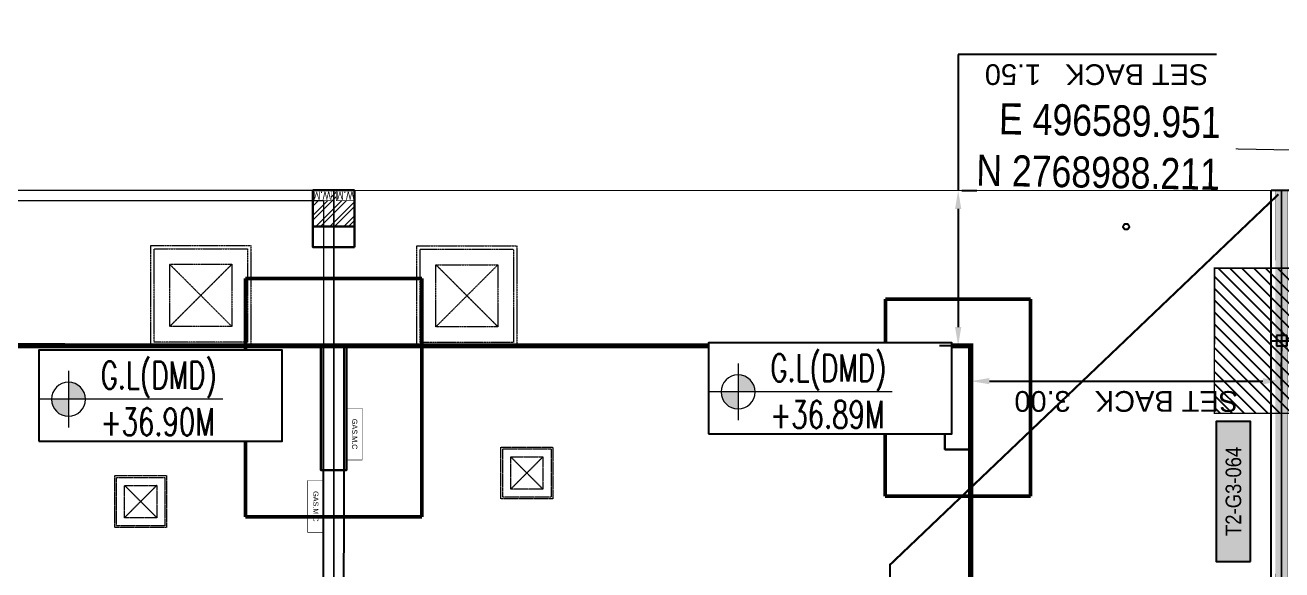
# Model space of a CAD drawing. Header units: centimetres. Extents: x -6122352 to 7132207, y -1694241 to 1947892.
# Drawn here: x 189148 to 201279, y -88145 to -82889 of the extents above; entities that cross this region are included whole.
import ezdxf
from ezdxf.enums import TextEntityAlignment as Align

# ---------------------------------------------------------------- set-up
doc = ezdxf.new("R2010")
doc.units = ezdxf.units.CM
doc.header["$MEASUREMENT"] = 0
doc.header["$PDMODE"] = 66
doc.header["$PDSIZE"] = 100
for name, pattern in [('2. HG-ST XR COL 3A (5V 7V 9V 11V - GF (4M & 5D-E)$0$HIDDEN', [0.375, 0.25, -0.125]), ('23585-XR-AR-END-SETTING OUT PLAN$0$HIDDEN', [0.375, 0.25, -0.125]), ('DASHED2', [0.375, 0.25, -0.125]), ('XR-AR-END-SETTING OUT PLAN$0$23261-XR-AR-SI-GF$0$HIDDEN', [0.375, 0.25, -0.125])]:
    doc.linetypes.add(name, pattern=pattern)
for name, color, linetype in [('00-MI-DIM', 7, 'Continuous'), ('23585-XR-AR-BOUNDARY WALLS AND SETBACKS$0$setback', 7, 'XR-AR-END-SETTING OUT PLAN$0$23261-XR-AR-SI-GF$0$HIDDEN'), ('23585-XR-AR-END-ANNO-GF$0$XR-END-GROUND FLOOR PLAN$0$XR-MIDDLE-GROUND FLOOR PLAN$0$-LPG-CABINET', 6, 'Continuous'), ('23585-XR-AR-MID-ANNO-GF$0$945-4P-1-101-GROUND FLOOR PLAN$0$XR-MIDDLE-GROUND FLOOR PLAN$0$XR-MIDDLE-GROUND FLOOR PLAN$0$-LPG-CABINET', 6, 'Continuous'), ('@MI-FOOTINGS', 7, 'Continuous'), ('@MI-REF LAYER', 7, 'Continuous'), ('@MI-TYPE-02', 6, 'Continuous'), ('B_TH_8', 7, 'Continuous'), ('PANEL-TAGS', 7, 'Continuous'), ('S-DIMENSION', 251, 'Continuous'), ('XR-AR-MID-SETTING OUT FOR MASTER$0$23585-XR-AR-MID-GROUND FLOOR$0$GS-HATCH-FLOOR TILE', 251, 'Continuous'), ('XREF1$0$S-LEVELS', 2, 'Continuous'), ('XREF1$0$TYPICAL NEW PROFILE', 3, 'Continuous')]:
    doc.layers.add(name, color=color, linetype=linetype)
for name, color, linetype, lineweight, true_color in [('08-Compound Wall-2', 6, 'Continuous', 25, 0xff00ff), ('08-Compound Wall-4', 7, 'Continuous', 25, 0xff4405), ('23585-XR-AR-DAMAC PLOT LIMITS$0$1-End units', 7, 'Continuous', 5, 0xf8991e)]:
    doc.layers.add(name, color=color, linetype=linetype, lineweight=lineweight, true_color=true_color)
for name, color, linetype, lineweight in [('23585-XR-AR-DAMAC PLOT LIMITS$0$1-Mid units', 41, 'Continuous', 5), ('23585-XR-AR-END-ANNO-GF$0$XR-END-GROUND FLOOR PLAN$0$XR-MIDDLE-GROUND FLOOR PLAN$0$S-ANNO-TXT', 3, 'Continuous', 25), ('23585-XR-AR-END-SETTING OUT PLAN$0$A-FLOR-UNDR', 8, '23585-XR-AR-END-SETTING OUT PLAN$0$HIDDEN', 5), ('23585-XR-AR-MID-ANNO-GF$0$945-4P-1-101-GROUND FLOOR PLAN$0$XR-MIDDLE-GROUND FLOOR PLAN$0$XR-MIDDLE-GROUND FLOOR PLAN$0$S-ANNO-TXT', 3, 'Continuous', 25), ('@ Foundations', 4, 'DASHED2', 50), ('A-ANNO-TEXT', 3, 'Continuous', 25), ('A-FLOR-XREF', 7, 'Continuous', 9), ('A-WALL', 7, 'Continuous', 30), ('A-WALL-PATT', 8, 'Continuous', 5), ('XR-AR-END-SETTING OUT PLAN$0$23585-XR-AR-END-GROUND FLOOR$0$S-COLS', 51, 'Continuous', 40), ('XR-AR-END-SETTING OUT PLAN$0$23585-XR-AR-END-GROUND FLOOR$0$S-COLS-PATT', 8, 'Continuous', 5), ('XR-AR-MID-SETTING OUT FOR MASTER$0$23585-XR-AR-MID-GROUND FLOOR$0$A-FLOR-PATT', 8, 'Continuous', 5), ('XR-AR-MID-SETTING OUT FOR MASTER$0$23585-XR-AR-MID-GROUND FLOOR$0$S-COLS', 51, 'Continuous', 40), ('XR-END-GROUND FLOOR PLAN$0$XR-END-GROUND FLOOR PLAN$0$A-FLOR-PATT_EXT', 8, 'Continuous', 5), ('XR-END-GROUND FLOOR PLAN$0$XR-MIDDLE TYPE 2-GROUND FLOOR PLAN$0$XR-MIDDLE-GROUND FLOOR PLAN$0$-DR-RW', 6, 'Continuous', 5), ('XR-END-GROUND FLOOR PLAN$0$XR-MIDDLE TYPE 2-GROUND FLOOR PLAN$0$XR-MIDDLE-GROUND FLOOR PLAN$0$S-ANNO-TXT', 3, 'Continuous', 25), ('XREF1$0$36-TAGLVL', 23, 'Continuous', 9)]:
    doc.layers.add(name, color=color, linetype=linetype, lineweight=lineweight)
doc.styles.add('23585-XR-AR-END-ANNO-GF$0$SDC-TEXT', font='arial.ttf')
doc.styles.add('23585-XR-AR-MID-ANNO-GF$0$SDC-TEXT', font='arial.ttf')
doc.styles.add('Gen-Text', font='arial.ttf', dxfattribs={"height": 2.5})
doc.styles.add('JWC BHQ 3.00', font='swissc.ttf', dxfattribs={"height": 3})
doc.styles.add('PANELTAG_STYLE', font='arial.ttf')
doc.styles.add('Schueco-BEMSTIL', font='isocpeur.ttf', dxfattribs={"width": 0.9})
doc.styles.get("Standard").update_dxf_attribs({"font": 'arial.ttf'})
doc.styles.add('XR-END-GROUND FLOOR PLAN$0$XR-MIDDLE TYPE 2-GROUND FLOOR PLAN$0$XR-MIDDLE-GROUND FLOOR PLAN$0$Arial_1', font='arial.ttf', dxfattribs={"height": 0.002951})
doc.styles.add('XREF1$0$DLT_TEXT', font='romans.shx', dxfattribs={"width": 0.7})
doc.dimstyles.new('Dim Arrow Ann', dxfattribs={"dimtxt": 2.5, "dimasz": 3, "dimexe": 1.5, "dimexo": 1.5, "dimgap": 1, "dimtad": 1, "dimdec": 0, "dimlfac": 1000, "dimzin": 0, "dimdsep": 46, "dimtxsty": 'Gen-Text', "dimblk": 'ARCHTICK', "dimcen": 0, "dimclrd": 7, "dimclre": 7, "dimclrt": 7, "dimadec": 0, "dimazin": 0, "dimtfac": 1, "dimtdec": 0, "dimtofl": 0, "dimtmove": 2, "dimatfit": 3, "dimfxl": 1, "dimtolj": 1, "dimtzin": 0, "dimlwd": 0, "dimlwe": 0, "dimarcsym": 0})
doc.dimstyles.new('MI- JWC-TXT-2.5 MM', dxfattribs={"dimscale": 1.5, "dimtxt": 2.5, "dimasz": 1, "dimexe": 2, "dimexo": 1, "dimgap": 1, "dimtad": 1, "dimdec": 0, "dimdsep": 46, "dimtxsty": 'Schueco-BEMSTIL', "dimblk": 'OPEN30', "dimcen": 0, "dimdle": 2, "dimclrd": 140, "dimclre": 8, "dimclrt": 40, "dimadec": 0, "dimazin": 2, "dimtfac": 1, "dimtdec": 0, "dimtix": 1, "dimtmove": 2, "dimatfit": 3, "dimldrblk": 'OPEN', "dimfxl": 2, "dimlwd": -1, "dimlwe": -1, "dimarcsym": 0})
doc.dimstyles.get("Standard").update_dxf_attribs({"dimtxt": 5, "dimasz": 0.5, "dimexe": 0.18, "dimexo": 0.0625, "dimgap": 0.09, "dimtad": 0, "dimtih": 1, "dimtoh": 1, "dimdec": 0, "dimzin": 0, "dimdsep": 46, "dimtxsty": 'Standard', "dimcen": 0.09, "dimadec": 0, "dimazin": 0, "dimtfac": 1, "dimtdec": 0, "dimtofl": 0, "dimtmove": 0, "dimatfit": 3, "dimfxl": 1, "dimtolj": 1, "dimtzin": 0, "dimarcsym": 0})

# ---------------------------------------------------------------- blocks, each defined once
blk = doc.blocks.new('23585-XR-AR-BOUNDARY WALLS AND SETBACKS')
at = {"layer": '08-Compound Wall-2'}
for points in [[(496590.019, 2768988.285), (496589.951, 2768988.211), (496589.884, 2768988.137)], [(496545.294, 2768939.474), (496562.916, 2768923.328), (496568.964, 2768929.929), (496573.017, 2768934.352), (496577.071, 2768938.776), (496581.124, 2768943.2), (496585.177, 2768947.624), (496589.231, 2768952.047), (496593.284, 2768956.471), (496597.338, 2768960.895), (496601.391, 2768965.319), (496607.505, 2768971.991), (496589.884, 2768988.137)]]:
    blk.add_lwpolyline(points, dxfattribs=at)
at = {"layer": '23585-XR-AR-BOUNDARY WALLS AND SETBACKS$0$setback', "ltscale": 40, "const_width": 0.05}
blk.add_lwpolyline([(496603.408, 2768971.812), (496589.03, 2768984.986), (496584.876, 2768980.452), (496580.822, 2768976.028), (496576.769, 2768971.604), (496572.715, 2768967.18), (496568.662, 2768962.756), (496564.608, 2768958.333), (496560.555, 2768953.909), (496556.502, 2768949.485), (496552.448, 2768945.061), (496548.292, 2768940.525), (496562.669, 2768927.352), (496566.825, 2768931.888), (496570.879, 2768936.311), (496574.932, 2768940.735), (496578.986, 2768945.159), (496583.039, 2768949.583), (496587.093, 2768954.007), (496591.146, 2768958.43), (496595.199, 2768962.854), (496599.253, 2768967.278)], close=True, dxfattribs=at)
blk = doc.blocks.new('A$C9d9485f6')
at = {"layer": 'A-ANNO-TEXT', "rotation": 312.4881850805905}
blk.add_blockref('23585-XR-AR-BOUNDARY WALLS AND SETBACKS', (-2377088.535, -1504219.252), dxfattribs=at)
blk = doc.blocks.new('23585-XR-AR-DAMAC PLOT LIMITS')
at = {"layer": '23585-XR-AR-DAMAC PLOT LIMITS$0$1-End units', "color": 251, "true_color": 0x636466}
for points in [[(496607.646, 2768971.998), (496589.951, 2768988.211), (496596.133, 2768994.958), (496613.828, 2768978.744)], [(496601.465, 2768965.251), (496583.77, 2768981.465), (496589.951, 2768988.211), (496607.646, 2768971.998)]]:
    blk.add_lwpolyline(points, close=True, dxfattribs=at)
at = {"layer": '23585-XR-AR-DAMAC PLOT LIMITS$0$1-Mid units', "color": 251, "true_color": 0x636466}
blk.add_lwpolyline([(496597.411, 2768960.828), (496579.716, 2768977.041), (496583.77, 2768981.465), (496601.465, 2768965.251)], close=True, dxfattribs=at)
blk = doc.blocks.new('A$Cf093b529')
at = {"layer": 'A-ANNO-TEXT'}
blk.add_blockref('23585-XR-AR-DAMAC PLOT LIMITS', (-495391.99, -2768603.442), dxfattribs=at)
blk = doc.blocks.new('_ArchTick')
at = {"color": 0, "linetype": 'ByBlock', "const_width": 0.15}
blk.add_lwpolyline([(-0.5, -0.5), (0.5, 0.5)], dxfattribs=at)
blk = doc.blocks.new('A$Cd086fac5')
at = {"color": 1, "true_color": 0xeb0000, "const_width": 0.008}
blk.add_lwpolyline([(45.148, 0), (39.148, 0), (33.148, 0), (27.148, 0), (21.148, 0), (15.148, 0), (9.148, 0), (0.001, 0), (0, 24), (9.148, 24), (15.148, 24), (21.148, 24), (27.148, 24), (33.148, 24), (39.148, 24), (45.148, 24), (54.298, 24), (54.298, 0)], close=True, dxfattribs=at)
blk = doc.blocks.new('A$Ceb9e94c1')
at = {"color": 1, "true_color": 0xeb0000, "const_width": 0.003, "elevation": 0}
blk.add_lwpolyline([(57.15, 0), (51.15, 0), (45.15, 0), (39.15, 0), (33.15, 0), (27.15, 0), (21.15, 0), (15.15, 0), (9.15, 0), (0, 0), (0, 24), (9.15, 24), (15.15, 24), (21.15, 24), (27.15, 24), (33.15, 24), (39.15, 24), (45.15, 24), (51.15, 24), (57.15, 24), (66.302, 24), (66.303, 0)], close=True, dxfattribs=at)
blk = doc.blocks.new('XREF1$0$LVL  ATTR')
at = {"color": 7}
blk.add_wipeout([(-0.337, 0.384), (1.897, 0.384), (1.897, -0.45), (-0.337, -0.45)], dxfattribs=at)
at = {"layer": 'XREF1$0$36-TAGLVL', "extrusion": (-4.88814e-07, 1.40652e-17, 1)}
h = blk.add_hatch(color=252, dxfattribs=at)
h.paths.add_polyline_path([(-0.065, 0.156, 0.414214), (-0.222, 0), (-0.065, 0)])
h.paths.add_polyline_path([(0.091, 0), (-0.065, 0), (-0.065, -0.156, 0.414214)])
for p, q in [((-0.065, -0.26), (-0.065, 0.26)), ((1.351, 0, 0), (-0.325, 0, 0))]:
    blk.add_line(p, q, dxfattribs=at)
blk.add_circle((-0.065, 0, 0), 0.156, dxfattribs=at)
at = {"layer": 'XREF1$0$S-LEVELS', "color": 1}
blk.add_lwpolyline([(-0.337, 0.384), (1.897, 0.384), (1.897, -0.45), (-0.337, -0.45)], close=True, dxfattribs=at)
at = {"layer": 'XREF1$0$TYPICAL NEW PROFILE', "color": 3, "style": 'XREF1$0$DLT_TEXT', "width": 0.7}
for tag, p in [('+0.00M', (0.241, 0.067, 0)), ('S.S.L', (0.241, -0.345, 0))]:
    blk.add_attdef(tag, p, '', height=0.25, dxfattribs=at)
blk = doc.blocks.new('*D441')
at = {"color": 0, "lineweight": -2, "transparency": 16777216}
for p, q in [((494371.067, 2767862.189), (494371.067, 2767862.52)), ((494374.067, 2767862.227), (494374.067, 2767862.52)), ((494373.887, 2767862.34), (494371.247, 2767862.34))]:
    blk.add_line(p, q, dxfattribs=at)
at = {"color": 0, "transparency": 16777216}
for points in [[(494371.247, 2767862.37), (494371.247, 2767862.31), (494371.067, 2767862.34)], [(494373.887, 2767862.37), (494373.887, 2767862.31), (494374.067, 2767862.34)]]:
    blk.add_solid(points, dxfattribs=at)
at = {"layer": 'Defpoints', "color": 0, "transparency": 16777216}
for p in [(494371.067, 2767862.34), (494371.067, 2767862.127), (494374.067, 2767862.164)]:
    blk.add_point(p, dxfattribs=at)
at = {"color": 0, "transparency": 16777216, "insert": (494372.567, 2767862.533), "char_height": 0.2, "attachment_point": 5}
blk.add_mtext('\\A1;SET BACK   3.00', dxfattribs=at)
blk = doc.blocks.new('*D449')
at = {"color": 0, "lineweight": -2, "transparency": 16777216}
for p, q in [((494320.231, 2767861.579, 0), (494320.231, 2767862.055, 0)), ((494317.231, 2767861.916, 0), (494317.231, 2767861.695, 0)), ((494320.051, 2767861.875, 0), (494317.411, 2767861.875, 0))]:
    blk.add_line(p, q, dxfattribs=at)
at = {"color": 0, "transparency": 16777216}
for points in [[(494317.411, 2767861.905, 0), (494317.411, 2767861.845, 0), (494317.231, 2767861.875, 0)], [(494320.051, 2767861.905, 0), (494320.051, 2767861.845, 0), (494320.231, 2767861.875, 0)]]:
    blk.add_solid(points, dxfattribs=at)
at = {"layer": 'Defpoints', "color": 0, "transparency": 16777216}
for p in [(494317.231, 2767861.979, 0), (494317.231, 2767861.875, 0), (494320.231, 2767861.517, 0)]:
    blk.add_point(p, dxfattribs=at)
at = {"color": 0, "transparency": 16777216, "insert": (494318.731, 2767862.069, 0), "char_height": 0.2, "attachment_point": 5}
blk.add_mtext('\\A1;SET BACK   3.00', dxfattribs=at)
blk = doc.blocks.new('*D451')
at = {"color": 0, "lineweight": -2, "transparency": 16777216}
for p, q in [((494320.293, 2767861.534), (494320.533, 2767861.534)), ((494320.353, 2767860.214), (494320.353, 2767861.354)), ((494320.318, 2767860.034), (494320.173, 2767860.034)), ((494320.353, 2767858.723), (494320.353, 2767860.034)), ((494317.86, 2767858.723), (494320.353, 2767858.723))]:
    blk.add_line(p, q, dxfattribs=at)
at = {"color": 0, "transparency": 16777216}
for points in [[(494320.323, 2767861.354), (494320.383, 2767861.354), (494320.353, 2767861.534)], [(494320.323, 2767860.214), (494320.383, 2767860.214), (494320.353, 2767860.034)]]:
    blk.add_solid(points, dxfattribs=at)
at = {"layer": 'Defpoints', "color": 0, "transparency": 16777216}
for p in [(494320.231, 2767861.534), (494320.353, 2767861.534), (494320.381, 2767860.034)]:
    blk.add_point(p, dxfattribs=at)
at = {"color": 0, "transparency": 16777216, "insert": (494319.017, 2767858.916), "char_height": 0.2, "attachment_point": 5}
blk.add_mtext('\\A1;SET BACK   1.50', dxfattribs=at)
blk = doc.blocks.new('_Open30')
at = {"color": 0, "linetype": 'ByBlock', "lineweight": -2}
for p, q in [((-1, 0.27), (0, 0)), ((0, 0), (-1, -0.27)), ((0, 0), (-1, 0))]:
    blk.add_line(p, q, dxfattribs=at)
blk = doc.blocks.new('*D1252')
at = {"layer": '00-MI-DIM', "color": 8, "transparency": 16777216}
for p, q in [((436895, -149271), (438991, -149272)), ((436887, -197272), (438982, -197272))]:
    blk.add_line(p, q, dxfattribs=at)
at = {"layer": '00-MI-DIM', "color": 140, "transparency": 16777216}
blk.add_line((438782, -197172), (438791, -149372), dxfattribs=at)
at = {"layer": 'Defpoints', "color": 0, "transparency": 16777216}
for p in [(436795, -149271), (438791, -149272), (436787, -197272)]:
    blk.add_point(p, dxfattribs=at)
at = {"layer": '00-MI-DIM', "color": 140, "transparency": 16777216, "xscale": 100, "yscale": 100, "zscale": 100}
for p, rotation in [((438791, -149272), 89.98973417893167), ((438782, -197272), 269.9897341789317)]:
    blk.add_blockref('_Open30', p, dxfattribs=dict(at, rotation=rotation))
at = {"layer": '00-MI-DIM', "color": 40, "transparency": 16777216, "insert": (438561, -173272), "char_height": 250, "attachment_point": 5, "rotation": 89.9897, "style": 'Schueco-BEMSTIL'}
blk.add_mtext('48000', dxfattribs=at)
blk = doc.blocks.new('_Open')
at = {"color": 0, "linetype": 'ByBlock', "lineweight": -2}
for p, q in [((-1, 0.2), (0, 0)), ((-1, -0.2), (0, 0)), ((0, 0), (-1, 0))]:
    blk.add_line(p, q, dxfattribs=at)
blk = doc.blocks.new('T2-FOOTING PLAN')
at = {"layer": '@MI-FOOTINGS', "transparency": 33554679}
h = blk.add_hatch(dxfattribs=at)
h.set_pattern_fill('ANSI31', color=8, scale=650)
h.paths.add_polyline_path([(-700, 650), (700, 650), (700, -650), (-700, -650)])
at = {"layer": '@MI-FOOTINGS', "color": 160, "true_color": 0x3340f0, "const_width": 15}
blk.add_lwpolyline([(-700, 650), (700, 650), (700, -650), (-700, -650)], close=True, dxfattribs=at)
at = {"layer": '@MI-FOOTINGS', "color": 30}
blk.add_point((0, 0), dxfattribs=at)
blk = doc.blocks.new('XR-AR-END-SETTING OUT PLAN$0$23585-XR-AR-END-GROUND FLOOR$0$A$C75a8815d')
at = {"layer": 'XR-AR-END-SETTING OUT PLAN$0$23585-XR-AR-END-GROUND FLOOR$0$S-COLS', "color": 252, "lineweight": 30}
for points in [[(6025, -4000), (6025, -2800), (6275, -2800), (6275, -4000)], [(0, -4000), (0, -3000), (250, -3000), (250, -4000)], [(5950, -4950), (6350, -4950), (6350, -5150), (5950, -5150)]]:
    blk.add_lwpolyline(points, close=True, dxfattribs=at)
blk = doc.blocks.new('23585-XR-AR-END-SETTING OUT PLAN$0$MH-800')
at = {"ltscale": 5}
for p, q in [((-294, -651), (306, -51)), ((-294, -51), (306, -651))]:
    blk.add_line(p, q, dxfattribs=at)
for points in [[(-477, 132), (-477, -833), (488, -833), (488, 132)], [(-444, 99), (-444, -801), (456, -801), (456, 99)], [(-294, -51), (-294, -651), (306, -651), (306, -51)]]:
    blk.add_lwpolyline(points, close=True, dxfattribs=at)
blk = doc.blocks.new('A$Cb2291f53')
blk.add_wipeout([(-200, 0), (200, 0), (200, 350), (-200, 350)])
at = {"layer": 'A-WALL-PATT'}
h = blk.add_hatch(dxfattribs=at)
h.set_pattern_fill('ANSI32', color=252, scale=10)
h.set_pattern_definition([(45, (-9150, -4e-08), (-67.3519, 67.3519), []), (45, (-9105.1, -4e-08), (-67.3519, 67.3519), [])])
h.paths.add_polyline_path([(-200, 350), (-200, 100), (-25, 100), (-25, 0), (25, 0), (25, 100), (200, 100), (200, 350)])
at = {"layer": 'A-WALL'}
blk.add_lwpolyline([(-200, 0), (200, 0), (200, 350), (-200, 350)], close=True, dxfattribs=at)
at = {"layer": 'XR-END-GROUND FLOOR PLAN$0$XR-END-GROUND FLOOR PLAN$0$A-FLOR-PATT_EXT'}
blk.add_line((100, 0), (-100, 0), dxfattribs=at)
at = {"layer": 'XR-END-GROUND FLOOR PLAN$0$XR-MIDDLE TYPE 2-GROUND FLOOR PLAN$0$XR-MIDDLE-GROUND FLOOR PLAN$0$-DR-RW', "ltscale": 100, "const_width": 5}
for points in [[(-200, 0), (-200, 100), (-25, 100), (-25, 0)], [(25, 0), (25, 100), (200, 100), (200, 0)]]:
    blk.add_lwpolyline(points, close=True, dxfattribs=at)
at = {"layer": 'XR-END-GROUND FLOOR PLAN$0$XR-MIDDLE TYPE 2-GROUND FLOOR PLAN$0$XR-MIDDLE-GROUND FLOOR PLAN$0$S-ANNO-TXT', "style": 'XR-END-GROUND FLOOR PLAN$0$XR-MIDDLE TYPE 2-GROUND FLOOR PLAN$0$XR-MIDDLE-GROUND FLOOR PLAN$0$Arial_1', "width": 0.8}
for p in [(-112, 52), (113, 52)]:
    blk.add_text('W.M', height=75, dxfattribs=at).set_placement(p, align=Align.MIDDLE)
blk = doc.blocks.new('XR-AR-END-SETTING OUT PLAN')
at = {"layer": '08-Compound Wall-4', "ltscale": 100}
blk.add_lwpolyline([(9050, 5500), (9050, 1500), (9250, 1500), (9250, 5500)], dxfattribs=at)
at = {"layer": '23585-XR-AR-END-ANNO-GF$0$XR-END-GROUND FLOOR PLAN$0$XR-MIDDLE-GROUND FLOOR PLAN$0$-LPG-CABINET', "ltscale": 100, "const_width": 5}
blk.add_lwpolyline([(9025, 2603), (9025, 2103), (8875, 2103), (8875, 2603)], close=True, dxfattribs=at)
at = {"layer": '23585-XR-AR-END-SETTING OUT PLAN$0$A-FLOR-UNDR', "color": 8, "ltscale": 100, "xscale": -0.5182770836547854, "yscale": 0.5182770836547854, "zscale": 0.5182770836547854, "rotation": 270.0000009865863}
blk.add_blockref('23585-XR-AR-END-SETTING OUT PLAN$0$MH-800', (7467, 2725, 0), dxfattribs=at)
at = {"layer": '23585-XR-AR-END-SETTING OUT PLAN$0$A-FLOR-UNDR', "color": 8, "ltscale": 100, "xscale": -1, "rotation": 270.0000009865863}
blk.add_blockref('23585-XR-AR-END-SETTING OUT PLAN$0$MH-800', (8215, 1012), dxfattribs=at)
at = {"layer": 'XR-AR-END-SETTING OUT PLAN$0$23585-XR-AR-END-GROUND FLOOR$0$S-COLS-PATT', "color": 8}
blk.add_blockref('XR-AR-END-SETTING OUT PLAN$0$23585-XR-AR-END-GROUND FLOOR$0$A$C75a8815d', (3000, 5500), dxfattribs=at)
at = {"layer": '23585-XR-AR-END-ANNO-GF$0$XR-END-GROUND FLOOR PLAN$0$XR-MIDDLE-GROUND FLOOR PLAN$0$S-ANNO-TXT', "style": '23585-XR-AR-END-ANNO-GF$0$SDC-TEXT'}
blk.add_text('GAS.M.C', height=50, rotation=90, dxfattribs=at).set_placement((8947, 2353), align=Align.MIDDLE)
at = {"layer": 'A-FLOR-XREF'}
blk.add_blockref('A$Cb2291f53', (9150, 0), dxfattribs=at)
blk = doc.blocks.new('END UNIT')
at = {"xscale": 0.001, "yscale": 0.001, "zscale": 0.001}
blk.add_blockref('XR-AR-END-SETTING OUT PLAN', (-9.15, 0), dxfattribs=at)
blk = doc.blocks.new('XR-AR-MID-SETTING OUT FOR MASTER$0$23585-XR-AR-MID-GROUND FLOOR$0$945-4P-1-101-GROUND FLOOR PLAN$0$XR-MIDDLE-CAR PARK HATCH')
at = {"layer": 'XR-AR-MID-SETTING OUT FOR MASTER$0$23585-XR-AR-MID-GROUND FLOOR$0$A-FLOR-PATT'}
blk.add_lwpolyline([(9250, 100), (9250, 5500), (15050, 5503), (15050, 100)], close=True, dxfattribs=at)
blk = doc.blocks.new('XR-AR-MID-SETTING OUT FOR MASTER$0$23585-XR-AR-MID-GROUND FLOOR$0$A$C08698786')
at = {"layer": 'XR-AR-MID-SETTING OUT FOR MASTER$0$23585-XR-AR-MID-GROUND FLOOR$0$S-COLS', "color": 252, "lineweight": 30}
blk.add_lwpolyline([(-200, 550), (200, 550), (200, 350), (-200, 350)], close=True, dxfattribs=at)
blk = doc.blocks.new('XR-AR-MID-SETTING OUT FOR MASTER')
at = {"layer": '23585-XR-AR-MID-ANNO-GF$0$945-4P-1-101-GROUND FLOOR PLAN$0$XR-MIDDLE-GROUND FLOOR PLAN$0$XR-MIDDLE-GROUND FLOOR PLAN$0$-LPG-CABINET', "ltscale": 100, "const_width": 5}
blk.add_lwpolyline([(250, 3300), (250, 2800), (100, 2800), (100, 3300)], close=True, dxfattribs=at)
at = {"layer": '08-Compound Wall-4', "ltscale": 100}
blk.add_blockref('XR-AR-MID-SETTING OUT FOR MASTER$0$23585-XR-AR-MID-GROUND FLOOR$0$945-4P-1-101-GROUND FLOOR PLAN$0$XR-MIDDLE-CAR PARK HATCH', (-9150, 0), dxfattribs=at)
at = {"layer": '23585-XR-AR-END-SETTING OUT PLAN$0$A-FLOR-UNDR', "color": 8, "ltscale": 100, "xscale": -0.5182770836547854, "yscale": 0.5182770836547854, "zscale": 0.5182770836547854, "rotation": 270.0000009865863}
blk.add_blockref('23585-XR-AR-END-SETTING OUT PLAN$0$MH-800', (2045, 3001, 0), dxfattribs=at)
at = {"layer": '23585-XR-AR-END-SETTING OUT PLAN$0$A-FLOR-UNDR', "color": 8, "ltscale": 100, "xscale": -1, "rotation": 270.0000009865863}
blk.add_blockref('23585-XR-AR-END-SETTING OUT PLAN$0$MH-800', (1634, 1009), dxfattribs=at)
at = {"layer": 'XR-AR-MID-SETTING OUT FOR MASTER$0$23585-XR-AR-MID-GROUND FLOOR$0$GS-HATCH-FLOOR TILE', "color": 8}
blk.add_blockref('XR-AR-MID-SETTING OUT FOR MASTER$0$23585-XR-AR-MID-GROUND FLOOR$0$A$C08698786', (0, 0), dxfattribs=at)
at = {"layer": '23585-XR-AR-MID-ANNO-GF$0$945-4P-1-101-GROUND FLOOR PLAN$0$XR-MIDDLE-GROUND FLOOR PLAN$0$XR-MIDDLE-GROUND FLOOR PLAN$0$S-ANNO-TXT', "color": 3, "style": '23585-XR-AR-MID-ANNO-GF$0$SDC-TEXT'}
blk.add_text('GAS.M.C', height=50, rotation=90, dxfattribs=at).set_placement((172, 3050), align=Align.MIDDLE)
blk = doc.blocks.new('MID UNIT')
at = {"xscale": 0.001, "yscale": 0.001, "zscale": 0.001}
blk.add_blockref('XR-AR-MID-SETTING OUT FOR MASTER', (0, 0), dxfattribs=at)
blk = doc.blocks.new('TH_8')
blk.add_blockref('END UNIT', (495802.305, 2769197.479))
blk.add_blockref('MID UNIT', (495802.305, 2769197.479))
blk = doc.blocks.new('A$Ca7ad59d2')
at = {"layer": 'S-DIMENSION'}
blk.add_circle((0, 0), 0.0281, dxfattribs=at)
at = {"layer": 'B_TH_8', "xscale": 1.000018136216304, "yscale": 1.000018136216304, "zscale": 1.000018136216304}
blk.add_blockref('TH_8', (-495803.647, -2769248.052), dxfattribs=at)
blk = doc.blocks.new('A$Cac0110ba')
at = {"rotation": 227.5015136760979}
blk.add_blockref('A$Ca7ad59d2', (28.549, 57.491), dxfattribs=at)
at = {"layer": '@ Foundations', "linetype": 'DASHED2', "ltscale": 25}
for points in [[(27.495, 55.304), (28.896, 54.02), (29.842, 55.053), (28.441, 56.336)], [(23.176, 50.886), (24.871, 49.332), (26.02, 50.586), (24.324, 52.14)]]:
    blk.add_lwpolyline(points, close=True, dxfattribs=at)
blk = doc.blocks.new('PANELTAG')
at = {"layer": 'PANEL-TAGS', "color": 1}
blk.add_lwpolyline([(-13.5, -3.3), (13.5, -3.3), (13.5, 3.3), (-13.5, 3.3)], close=True, dxfattribs=at)
at = {"layer": 'PANEL-TAGS', "color": 40, "true_color": 0xffd700}
blk.add_solid([(-13.5, -3.3), (13.5, -3.3), (-13.5, 3.3), (13.5, 3.3)], dxfattribs=at)
at = {"layer": 'PANEL-TAGS', "color": 5, "style": 'PANELTAG_STYLE', "width": 0.85}
blk.add_attdef('TAGNO', text='', height=3, dxfattribs=at).set_placement((0, 0), align=Align.MIDDLE)
blk = doc.blocks.new('M3 REF WITH TABLES')
at = {"color": 1, "const_width": 0.02}
blk.add_lwpolyline([(132.556, 144.611), (132.659, 139.432), (142.422, 130.462), (142.172, 130.186), (142.422, 130.462), (144.807, 128.304), (150.156, 128.496)], dxfattribs=at)
blk = doc.blocks.new('A$C1c81b485')
at = {"color": 1, "true_color": 0xeb0000, "const_width": 0.008}
blk.add_lwpolyline([(46.897, -23.48), (40.897, -23.48), (34.897, -23.48), (28.897, -23.48), (22.897, -23.48), (16.897, -23.48), (10.897, -23.48), (1.75, -23.48), (1.749, 0.52), (10.897, 0.52), (16.897, 0.52), (22.897, 0.52), (28.897, 0.52), (34.897, 0.52), (40.897, 0.52), (46.897, 0.52), (56.047, 0.52), (56.047, -23.48)], close=True, dxfattribs=at)
dim = blk.add_linear_dim(base=(53.047, -21.636), p1=(56.047, -21.811), p2=(53.047, -21.849), text='SET BACK   <>', dimstyle='Standard', override={"dimtxt": 0.2, "dimtad": 1, "dimtih": 0, "dimdec": 2})
dim.commit()
dim.dimension.update_dxf_attribs({"geometry": '*D441', "text_midpoint": (54.547, -21.442), "insert": (-494318.02, -2767883.976)})
blk = doc.blocks.new('A$Cc8c38916')
at = {"color": 1, "true_color": 0xeb0000, "const_width": 0.003, "elevation": 0}
blk.add_lwpolyline([(57.15, 1.311), (51.15, 1.311), (45.15, 1.311), (39.15, 1.311), (33.15, 1.312), (27.15, 1.311), (21.15, 1.311), (15.15, 1.311), (9.15, 1.311), (0, 1.311), (0, 25.311), (9.15, 25.311), (15.15, 25.311), (21.15, 25.311), (27.15, 25.311), (33.15, 25.311), (39.15, 25.311), (45.15, 25.311), (51.15, 25.311), (57.15, 25.311), (66.302, 25.311), (66.303, 1.311)], close=True, dxfattribs=at)
dim = blk.add_linear_dim(base=(0, 3.153, 0), p1=(3, 2.794, 0), p2=(0, 3.256, 0), text='SET BACK   <>', dimstyle='Standard', override={"dimtxt": 0.2, "dimtad": 1, "dimtih": 0, "dimdec": 2})
dim.commit()
dim.dimension.update_dxf_attribs({"geometry": '*D449', "text_midpoint": (1.5, 3.346, 0), "insert": (-494317.231, -2767858.723)})
dim = blk.add_linear_dim(base=(3.122, 2.811, 0), p1=(3.15, 1.311, 0), p2=(3, 2.811, 0), angle=90, text='SET BACK   <>', dimstyle='Standard', override={"dimtxt": 0.2, "dimtad": 1, "dimtih": 0, "dimdec": 2, "dimtmove": 1})
dim.commit()
dim.dimension.update_dxf_attribs({"geometry": '*D451', "text_midpoint": (2.409, 0, 0), "dimtype": 128, "insert": (-494317.231, -2767858.723)})
blk = doc.blocks.new('T2-PARTITION WALL')
at = {"layer": '@MI-TYPE-02'}
h = blk.add_hatch(color=256, dxfattribs=at)
h.dxf.hatch_style = 1
h.paths.add_polyline_path([(-71, -42098.6), (-68.9, -48000.4), (51.1, -48000.4), (49, -42098.6)])
h.paths.add_polyline_path([(-68.9, -36088.6), (-71, -42088.6), (49, -42088.6), (51.1, -36088.6)])
h.paths.add_polyline_path([(-66.8, -30078.6), (-68.9, -36078.6), (51.1, -36078.6), (53.2, -30078.6)])
h.paths.add_polyline_path([(-64.6, -24068.6), (-66.8, -30068.6), (53.2, -30068.6), (55.4, -24068.6)])
h.paths.add_polyline_path([(-64.6, -23929), (-63.5, -17929), (56.5, -17929.1), (55.4, -23929.1)])
h.paths.add_polyline_path([(-63.5, -17919), (-62.4, -11919), (57.6, -11919.1), (56.5, -17919.1)])
h.paths.add_polyline_path([(-62.4, -11909), (-61.4, -5909), (58.6, -5909.1), (57.6, -11909.1)])
h.paths.add_polyline_path([(-61.4, -5899), (-60, 0), (60, 0), (58.6, -5899.1)])
at = {"layer": '@MI-TYPE-02', "const_width": 2.5}
blk.add_lwpolyline([(-61.4, -5899), (-60, 0), (60, 0), (58.6, -5899.1)], close=True, dxfattribs=at)
at = {"layer": '@MI-FOOTINGS', "rotation": 89.98973417812736}
blk.add_blockref('T2-FOOTING PLAN', (1.2, -1449.5), dxfattribs=at)
at = {"layer": '00-MI-DIM'}
dim = blk.add_linear_dim(base=(1995.4, -0.4), p1=(-8.9, -48000.4), p2=(0, 0), angle=89.98973, dimstyle='MI- JWC-TXT-2.5 MM', dxfattribs=at)
dim.commit()
dim.dimension.update_dxf_attribs({"geometry": '*D1252', "text_midpoint": (1766.1, -24000.5), "insert": (-436795.4, 149271.2)})

msp = doc.modelspace()

# ---------------------------------------------------------------- block references
at = {"color": 94, "linetype": '2. HG-ST XR COL 3A (5V 7V 9V 11V - GF (4M & 5D-E)$0$HIDDEN', "xscale": 1000, "yscale": 1000, "zscale": 1000, "rotation": 312.4883110972302}
msp.add_blockref('A$Cac0110ba', (138098.21518, -102612.83416), dxfattribs=at)

# ---------------------------------------------------------------- next in the draw order: block references
at = {"layer": '@MI-REF LAYER', "xscale": 1000, "yscale": 1000, "zscale": 1000}
msp.add_blockref('A$C9d9485f6', (-23958.95046, 48155.57226), dxfattribs=at)
at = {"layer": '@MI-REF LAYER', "color": 10, "xscale": 1000, "yscale": 1000, "zscale": 1000}
for name, p, rotation in [('A$C1c81b485', (257319.42251, -107973.35511), 179.9901606833409), ('A$Cd086fac5', (255574.24306, -84493.15774), 179.9901606820299)]:
    msp.add_blockref(name, p, dxfattribs=dict(at, rotation=rotation))
at = {"layer": 'PANEL-TAGS'}
ref = msp.add_blockref('PANELTAG', (200810.89089, -87387.44469), dxfattribs=dict(at, xscale=50.00000000000001, yscale=50.00000000000001, zscale=50.00000000000001, rotation=90.00000000000001))
ref.add_attrib('TAGNO', 'T2-G3-064', dxfattribs={"color": 5, "height": 150, "rotation": 90, "style": 'PANELTAG_STYLE', "width": 0.85}).set_placement((200810.89089, -87387.44469), align=Align.MIDDLE_CENTER)

# ---------------------------------------------------------------- next in the draw order: leaders
at = {"annotation_type": 0, "has_hookline": 1, "hookline_direction": 1, "text_width": 2318.18182, "horizontal_direction": (0.999841, -0.017805, 0)}
msp.add_leader([(201276.26277, -84483.82834), (208683.04874, -84224.14671), (200684.31689, -84081.70817)], dimstyle='Dim Arrow Ann', override={"dimscale": 0, "dimasz": 8000, "dimtad": 0}, dxfattribs=at)

# ---------------------------------------------------------------- next in the draw order: texts
at = {"layer": '00-MI-DIM', "color": 20, "insert": (200684.30689, -84081.70799), "char_height": 300, "attachment_point": 6, "rotation": 358.979805212, "style": 'JWC BHQ 3.00', "bg_fill": 3, "box_fill_scale": 1.5, "bg_fill_color": 256, "bg_fill_true_color": 13158600, "bg_fill_transparency": 0}
msp.add_mtext('\\A1;E 496589.951\\PN 2768988.211', dxfattribs=at)

# ---------------------------------------------------------------- next in the draw order: linework, layer by layer
at = {"layer": '@MI-REF LAYER', "color": 1, "const_width": 20}
msp.add_lwpolyline([(201245.58116, -84521.40912), (197495.67895, -88095.67573), (197475.89526, -101353.45436), (197102.8785, -101355.98955), (197475.89526, -101353.45436), (197494.69098, -104570.19621), (201249.7807, -108384.74338)], dxfattribs=at)

# ---------------------------------------------------------------- next in the draw order: block references
msp.add_blockref('T2-PARTITION WALL', (201276.18878, -84484.87138))
at = {"layer": '@MI-REF LAYER', "color": 10, "xscale": 1000.000000000001, "yscale": 1000.000000000001, "zscale": 1000.000000000001, "rotation": 179.9898026784156}
msp.add_blockref('A$Ceb9e94c1', (201276.22832, -84483.75691, 0.00001), dxfattribs=at)

# ---------------------------------------------------------------- next in the draw order: block references
at = {"layer": '@MI-REF LAYER', "color": 7}
ref = msp.add_blockref('XREF1$0$LVL  ATTR', (196098.01064, -86428.1344, 0.15112), dxfattribs=dict(at, xscale=-1051.480567989675, yscale=1051.480567989676, zscale=1051.480567989675, rotation=179.9901616932511))
ref.add_attrib('S.S.L', 'G.L(DMD)', (196341.07417, -86328.00451), dxfattribs={"layer": 'XREF1$0$TYPICAL NEW PROFILE', "color": 3, "height": 262.870142, "rotation": 359.990164986, "style": 'XREF1$0$DLT_TEXT', "width": 0.7})
ref.add_attrib('+0.00M', '+36.89M', (196338.77151, -86777.33911), dxfattribs={"layer": 'XREF1$0$TYPICAL NEW PROFILE', "color": 3, "height": 262.870142, "rotation": 359.990164986, "style": 'XREF1$0$DLT_TEXT', "width": 0.7})
ref = msp.add_blockref('XREF1$0$LVL  ATTR', (189633.83843, -86498.59493, 0), dxfattribs=dict(at, xscale=-1051.480567989675, yscale=1051.480567989676, zscale=1051.480567989675, rotation=179.9901606883963))
ref.add_attrib('S.S.L', 'G.L(DMD)', (189876.90196, -86398.46504, -0.15112), dxfattribs={"layer": 'XREF1$0$TYPICAL NEW PROFILE', "color": 3, "height": 262.870142, "rotation": 359.990163982, "style": 'XREF1$0$DLT_TEXT', "width": 0.7})
ref.add_attrib('+0.00M', '+36.90M', (189874.59929, -86847.79964, -0.15112), dxfattribs={"layer": 'XREF1$0$TYPICAL NEW PROFILE', "color": 3, "height": 262.870142, "rotation": 359.990163982, "style": 'XREF1$0$DLT_TEXT', "width": 0.7})

# ---------------------------------------------------------------- next in the draw order: block references
at = {"layer": '@MI-REF LAYER', "xscale": 1000, "yscale": 1000, "zscale": 1000}
for name, p, rotation in [('A$Cf093b529', (-891608.73293, 539022.72011), 312.4882903633292), ('M3 REF WITH TABLES', (5073.57098, -84448.84299), 312.4882889992022)]:
    msp.add_blockref(name, p, dxfattribs=dict(at, rotation=rotation))
at = {"layer": '@MI-REF LAYER', "color": 10, "xscale": 1000, "yscale": 1000, "zscale": 1000, "rotation": 179.9898026791866}
msp.add_blockref('A$Cc8c38916', (201276.57232, -83172.47681, 0.00001), dxfattribs=at)

doc.saveas('drawing.dxf')
